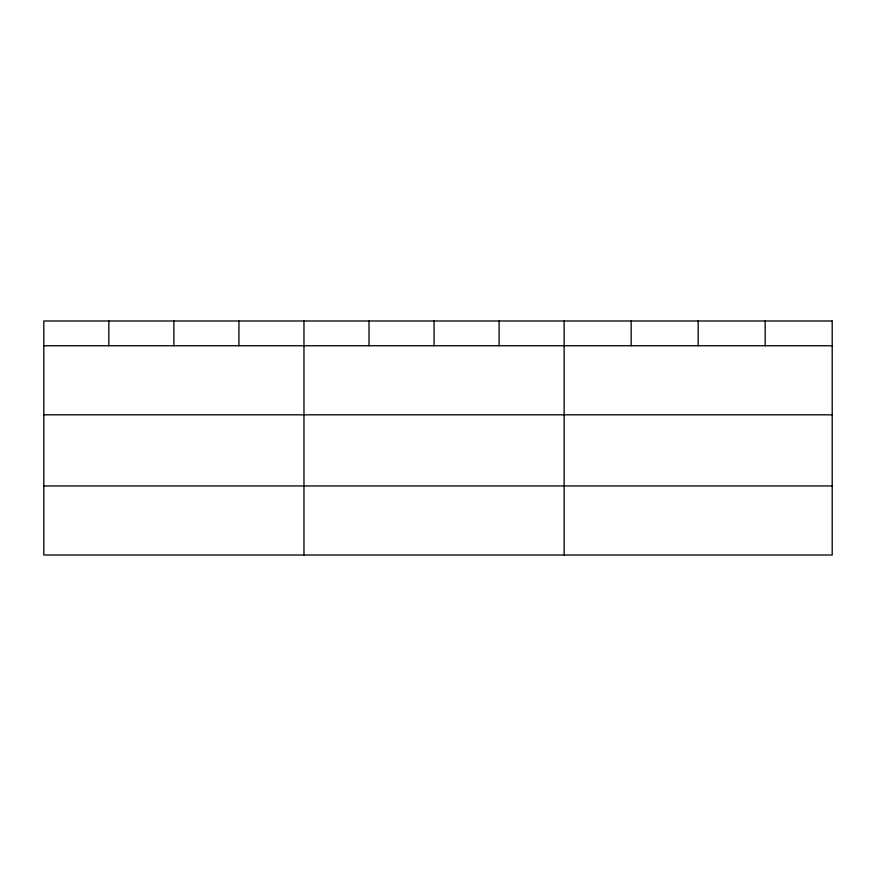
<?xml version="1.0" encoding="UTF-8"?>
<svg xmlns="http://www.w3.org/2000/svg" width="876" height="876" viewBox="0 0 876 876"><rect width="100%" height="100%" fill="white"/><g stroke="black" fill="none" stroke-linecap="round" stroke-linejoin="round"><path stroke-width="1.31" d="M43.8 345.746L832.2 345.746M43.8 414.808L832.2 414.808M43.8 485.95L832.2 485.95M765.186 320.988L765.186 345.746M698.172 320.988L698.172 345.746M631.158 320.988L631.158 345.746M564.144 320.988L564.144 555.012M499.101 320.988L499.101 345.746M434.058 320.988L434.058 345.746M369.015 320.988L369.015 345.746M303.972 320.988L303.972 555.012M238.929 320.988L238.929 345.746M173.886 320.988L173.886 345.746M108.843 320.988L108.843 345.746M832.2 320.988L43.8 320.988L43.8 555.012L832.2 555.012L832.2 320.988"/></g></svg>
